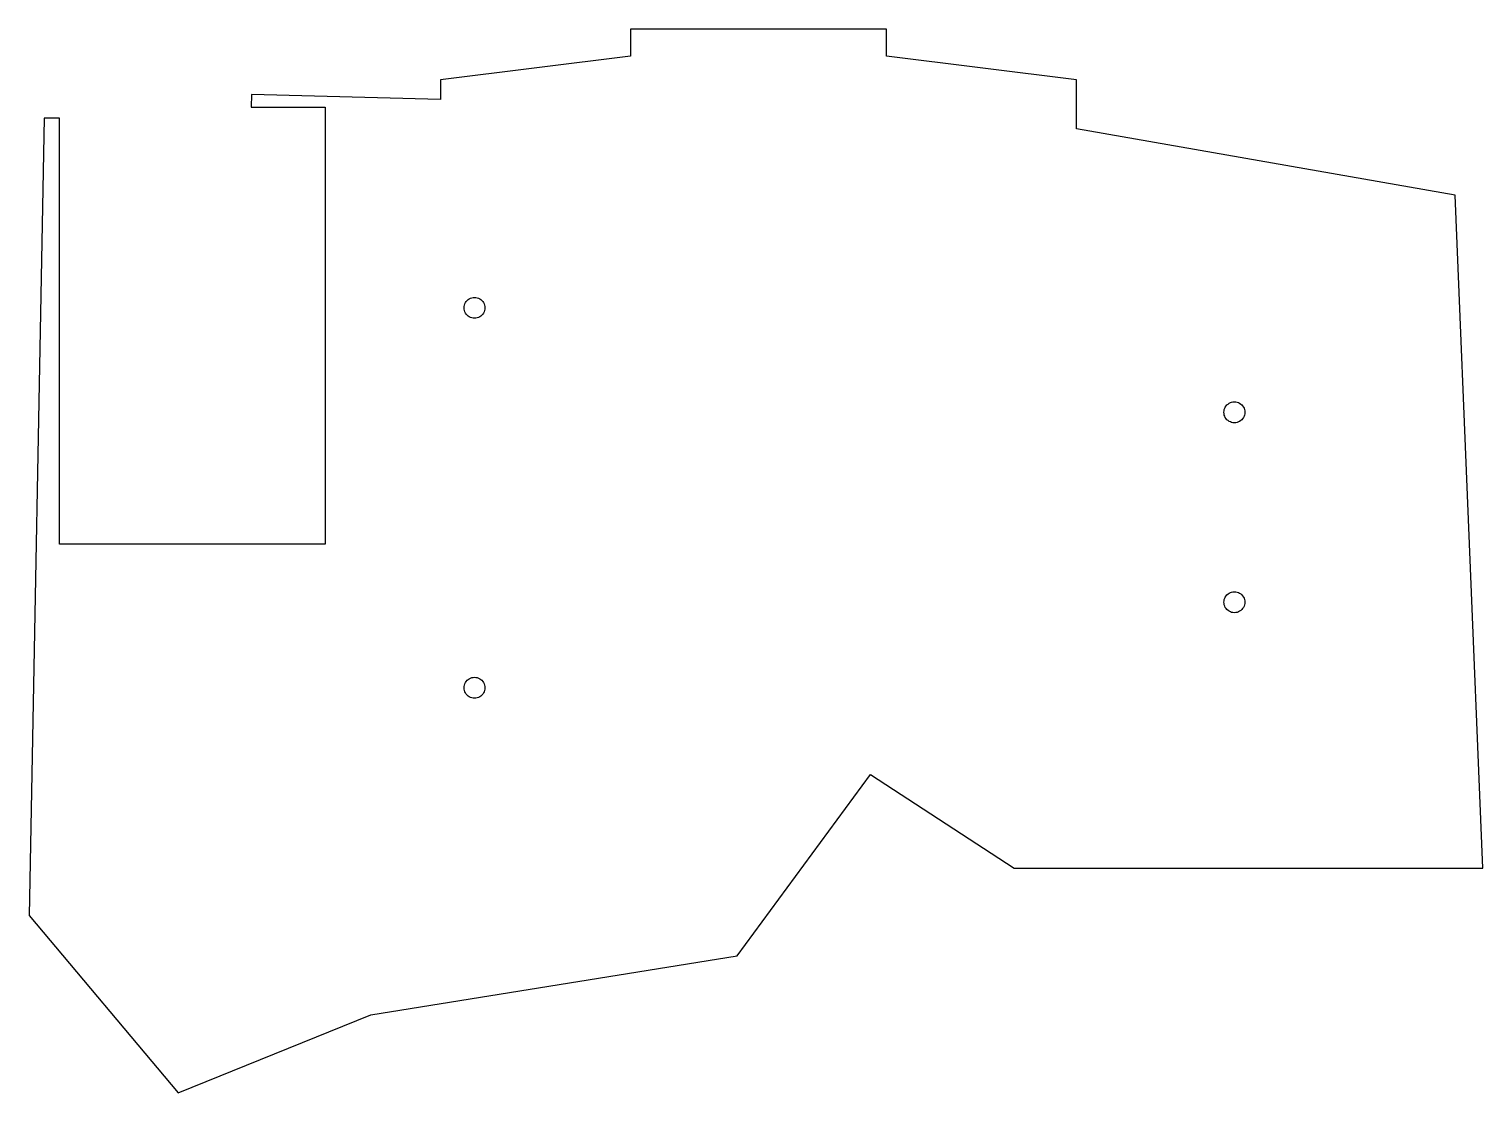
# Model space of a CAD drawing. Header units: metres. Extents: x -76 to 77, y -56 to 56.
import ezdxf

# ---------------------------------------------------------------- set-up
doc = ezdxf.new("R2010")
doc.units = ezdxf.units.M

msp = doc.modelspace()

# ---------------------------------------------------------------- linework, layer by layer
for p, q in [((13.821, 55.612), (-13.129, 55.612)), ((-13.129, 55.612), (-13.129, 52.7732)), ((13.821, 52.7732), (13.821, 55.612)), ((-13.129, 52.7732), (-33.129, 50.2732)), ((33.821, 50.2732), (13.821, 52.7732)), ((-33.129, 50.2732), (-33.129, 48.2109)), ((33.821, 45.1037), (33.821, 50.2732)), ((-53.0383, 48.7116), (-53.0679, 47.3871)), ((-33.129, 48.2109), (-53.0383, 48.7116)), ((-74.8563, 46.2421), (-76.4589, -37.7138)), ((-73.2729, 46.2421), (-74.8563, 46.2421)), ((-73.2729, 1.38705), (-73.2729, 46.2421)), ((-53.0679, 47.3871), (-45.2729, 47.3871)), ((-45.2729, 47.3871), (-45.2729, 1.38705)), ((73.6853, 38.1265), (33.821, 45.1037)), ((76.5989, -32.7429), (73.6853, 38.1265)), ((-30.6689, 26.257), (-30.6595, 26.4006)), ((-30.6595, 26.1135), (-30.6689, 26.257)), ((-30.6595, 26.4006), (-30.6315, 26.5417)), ((-30.6315, 25.9724), (-30.6595, 26.1135)), ((-30.6315, 26.5417), (-30.5852, 26.678)), ((-30.5852, 26.678), (-30.5216, 26.8071)), ((-30.5216, 26.8071), (-30.4416, 26.9267)), ((-30.4416, 26.9267), (-30.3468, 27.0349)), ((-30.3468, 27.0349), (-30.2386, 27.1297)), ((-30.2386, 27.1297), (-30.1189, 27.2097)), ((-30.1189, 27.2097), (-29.9899, 27.2733)), ((-29.9899, 27.2733), (-29.8537, 27.3196)), ((-29.8537, 27.3196), (-29.7125, 27.3476)), ((-29.7125, 27.3476), (-29.5689, 27.3571)), ((-29.5689, 27.3571), (-29.4254, 27.3476)), ((-29.4254, 27.3476), (-29.2842, 27.3196)), ((-29.2842, 27.3196), (-29.148, 27.2733)), ((-29.148, 27.2733), (-29.019, 27.2097)), ((-29.019, 27.2097), (-28.8993, 27.1297)), ((-28.8993, 27.1297), (-28.7911, 27.0349)), ((-28.7911, 27.0349), (-28.6963, 26.9267)), ((-28.6963, 26.9267), (-28.6163, 26.8071)), ((-28.6163, 26.8071), (-28.5527, 26.678)), ((-28.5527, 26.678), (-28.5064, 26.5417)), ((-28.5064, 26.5417), (-28.4784, 26.4006)), ((-28.4784, 26.1135), (-28.5064, 25.9724)), ((-28.4784, 26.4006), (-28.4689, 26.257)), ((-28.4689, 26.257), (-28.4784, 26.1135)), ((-30.5852, 25.8361), (-30.6315, 25.9724)), ((-30.5216, 25.707), (-30.5852, 25.8361)), ((-30.4416, 25.5874), (-30.5216, 25.707)), ((-30.3468, 25.4792), (-30.4416, 25.5874)), ((-30.2386, 25.3844), (-30.3468, 25.4792)), ((-30.1189, 25.3044), (-30.2386, 25.3844)), ((-29.9899, 25.2408), (-30.1189, 25.3044)), ((-29.8537, 25.1945), (-29.9899, 25.2408)), ((-29.7125, 25.1665), (-29.8537, 25.1945)), ((-29.5689, 25.157), (-29.7125, 25.1665)), ((-29.4254, 25.1665), (-29.5689, 25.157)), ((-29.2842, 25.1945), (-29.4254, 25.1665)), ((-29.148, 25.2408), (-29.2842, 25.1945)), ((-29.019, 25.3044), (-29.148, 25.2408)), ((-28.8993, 25.3844), (-29.019, 25.3044)), ((-28.7911, 25.4792), (-28.8993, 25.3844)), ((-28.6963, 25.5874), (-28.7911, 25.4792)), ((-28.6163, 25.707), (-28.6963, 25.5874)), ((-28.5527, 25.8361), (-28.6163, 25.707)), ((-28.5064, 25.9724), (-28.5527, 25.8361)), ((49.331, 15.257), (49.3405, 15.4006)), ((49.3405, 15.4006), (49.3685, 15.5417)), ((49.3685, 15.5417), (49.4148, 15.678)), ((49.4148, 15.678), (49.4784, 15.8071)), ((49.4784, 15.8071), (49.5583, 15.9267)), ((49.5583, 15.9267), (49.6532, 16.0349)), ((49.6532, 16.0349), (49.7614, 16.1297)), ((49.7614, 16.1297), (49.881, 16.2097)), ((49.881, 16.2097), (50.0101, 16.2733)), ((50.0101, 16.2733), (50.1463, 16.3196)), ((50.1463, 16.3196), (50.2875, 16.3476)), ((50.2875, 16.3476), (50.431, 16.3571)), ((50.431, 16.3571), (50.5746, 16.3476)), ((50.5746, 16.3476), (50.7157, 16.3196)), ((50.7157, 16.3196), (50.852, 16.2733)), ((50.852, 16.2733), (50.981, 16.2097)), ((50.981, 16.2097), (51.1007, 16.1297)), ((51.1007, 16.1297), (51.2089, 16.0349)), ((51.2089, 16.0349), (51.3037, 15.9267)), ((51.3037, 15.9267), (51.3837, 15.8071)), ((51.3837, 15.8071), (51.4473, 15.678)), ((51.4473, 15.678), (51.4936, 15.5417)), ((51.4936, 15.5417), (51.5216, 15.4006)), ((51.5216, 15.4006), (51.531, 15.257)), ((49.3405, 15.1135), (49.331, 15.257)), ((49.3685, 14.9724), (49.3405, 15.1135)), ((49.4148, 14.8361), (49.3685, 14.9724)), ((49.4784, 14.707), (49.4148, 14.8361)), ((49.5583, 14.5874), (49.4784, 14.707)), ((49.6532, 14.4792), (49.5583, 14.5874)), ((49.7614, 14.3844), (49.6532, 14.4792)), ((49.881, 14.3044), (49.7614, 14.3844)), ((50.0101, 14.2408), (49.881, 14.3044)), ((50.1463, 14.1945), (50.0101, 14.2408)), ((50.2875, 14.1665), (50.1463, 14.1945)), ((50.431, 14.157), (50.2875, 14.1665)), ((50.5746, 14.1665), (50.431, 14.157)), ((50.7157, 14.1945), (50.5746, 14.1665)), ((50.852, 14.2408), (50.7157, 14.1945)), ((50.981, 14.3044), (50.852, 14.2408)), ((51.1007, 14.3844), (50.981, 14.3044)), ((51.2089, 14.4792), (51.1007, 14.3844)), ((51.3037, 14.5874), (51.2089, 14.4792)), ((51.3837, 14.707), (51.3037, 14.5874)), ((51.4473, 14.8361), (51.3837, 14.707)), ((51.4936, 14.9724), (51.4473, 14.8361)), ((51.5216, 15.1135), (51.4936, 14.9724)), ((51.531, 15.257), (51.5216, 15.1135)), ((-45.2729, 1.38705), (-73.2729, 1.38705)), ((49.3405, -4.59937), (49.3685, -4.45824)), ((49.3685, -4.45824), (49.4148, -4.32199)), ((49.4148, -4.32199), (49.4784, -4.19293)), ((49.4784, -4.19293), (49.5583, -4.0733)), ((49.5583, -4.0733), (49.6532, -3.96512)), ((49.6532, -3.96512), (49.7614, -3.87025)), ((49.7614, -3.87025), (49.881, -3.79031)), ((49.881, -3.79031), (50.0101, -3.72667)), ((50.0101, -3.72667), (50.1463, -3.68042)), ((50.1463, -3.68042), (50.2875, -3.65234)), ((50.2875, -3.65234), (50.431, -3.64293)), ((50.431, -3.64293), (50.5746, -3.65234)), ((50.5746, -3.65234), (50.7157, -3.68042)), ((50.7157, -3.68042), (50.852, -3.72667)), ((50.852, -3.72667), (50.981, -3.79031)), ((50.981, -3.79031), (51.1007, -3.87025)), ((51.1007, -3.87025), (51.2089, -3.96512)), ((51.2089, -3.96512), (51.3037, -4.0733)), ((51.3037, -4.0733), (51.3837, -4.19293)), ((51.3837, -4.19293), (51.4473, -4.32199)), ((51.4473, -4.32199), (51.4936, -4.45824)), ((51.4936, -4.45824), (51.5216, -4.59937)), ((49.331, -4.74294), (49.3405, -4.59937)), ((49.3405, -4.88652), (49.331, -4.74294)), ((49.3685, -5.02763), (49.3405, -4.88652)), ((49.4148, -5.16389), (49.3685, -5.02763)), ((49.4784, -5.29294), (49.4148, -5.16389)), ((49.5583, -5.41257), (49.4784, -5.29294)), ((49.6532, -5.52075), (49.5583, -5.41257)), ((49.7614, -5.61563), (49.6532, -5.52075)), ((49.881, -5.69557), (49.7614, -5.61563)), ((50.0101, -5.7592), (49.881, -5.69557)), ((50.1463, -5.80545), (50.0101, -5.7592)), ((50.2875, -5.83353), (50.1463, -5.80545)), ((50.431, -5.84294), (50.2875, -5.83353)), ((50.5746, -5.83353), (50.431, -5.84294)), ((50.7157, -5.80545), (50.5746, -5.83353)), ((50.852, -5.7592), (50.7157, -5.80545)), ((50.981, -5.69557), (50.852, -5.7592)), ((51.1007, -5.61563), (50.981, -5.69557)), ((51.2089, -5.52075), (51.1007, -5.61563)), ((51.3037, -5.41257), (51.2089, -5.52075)), ((51.3837, -5.29294), (51.3037, -5.41257)), ((51.4473, -5.16389), (51.3837, -5.29294)), ((51.4936, -5.02763), (51.4473, -5.16389)), ((51.5216, -4.88652), (51.4936, -5.02763)), ((51.5216, -4.59937), (51.531, -4.74294)), ((51.531, -4.74294), (51.5216, -4.88652)), ((-30.6689, -13.7429), (-30.6595, -13.5994)), ((-30.6595, -13.8865), (-30.6689, -13.7429)), ((-30.6595, -13.5994), (-30.6315, -13.4582)), ((-30.6315, -13.4582), (-30.5852, -13.322)), ((-30.5852, -13.322), (-30.5216, -13.1929)), ((-30.5216, -13.1929), (-30.4416, -13.0733)), ((-30.4416, -13.0733), (-30.3468, -12.9651)), ((-30.3468, -12.9651), (-30.2386, -12.8703)), ((-30.2386, -12.8703), (-30.1189, -12.7903)), ((-30.1189, -12.7903), (-29.9899, -12.7267)), ((-29.9899, -12.7267), (-29.8537, -12.6804)), ((-29.8537, -12.6804), (-29.7125, -12.6523)), ((-29.7125, -12.6523), (-29.5689, -12.6429)), ((-29.5689, -12.6429), (-29.4254, -12.6523)), ((-29.4254, -12.6523), (-29.2842, -12.6804)), ((-29.2842, -12.6804), (-29.148, -12.7267)), ((-29.148, -12.7267), (-29.019, -12.7903)), ((-29.019, -12.7903), (-28.8993, -12.8703)), ((-28.8993, -12.8703), (-28.7911, -12.9651)), ((-28.7911, -12.9651), (-28.6963, -13.0733)), ((-28.6963, -13.0733), (-28.6163, -13.1929)), ((-28.6163, -13.1929), (-28.5527, -13.322)), ((-28.5527, -13.322), (-28.5064, -13.4582)), ((-28.5064, -13.4582), (-28.4784, -13.5994)), ((-28.4784, -13.5994), (-28.4689, -13.7429)), ((-28.4689, -13.7429), (-28.4784, -13.8865)), ((-30.6315, -14.0276), (-30.6595, -13.8865)), ((-30.5852, -14.1639), (-30.6315, -14.0276)), ((-30.5216, -14.2929), (-30.5852, -14.1639)), ((-30.4416, -14.4126), (-30.5216, -14.2929)), ((-30.3468, -14.5208), (-30.4416, -14.4126)), ((-30.2386, -14.6156), (-30.3468, -14.5208)), ((-30.1189, -14.6956), (-30.2386, -14.6156)), ((-29.9899, -14.7592), (-30.1189, -14.6956)), ((-29.8537, -14.8055), (-29.9899, -14.7592)), ((-29.7125, -14.8335), (-29.8537, -14.8055)), ((-29.5689, -14.8429), (-29.7125, -14.8335)), ((-29.4254, -14.8335), (-29.5689, -14.8429)), ((-29.2842, -14.8055), (-29.4254, -14.8335)), ((-29.148, -14.7592), (-29.2842, -14.8055)), ((-29.019, -14.6956), (-29.148, -14.7592)), ((-28.8993, -14.6156), (-29.019, -14.6956)), ((-28.7911, -14.5208), (-28.8993, -14.6156)), ((-28.6963, -14.4126), (-28.7911, -14.5208)), ((-28.6163, -14.2929), (-28.6963, -14.4126)), ((-28.5527, -14.1639), (-28.6163, -14.2929)), ((-28.5064, -14.0276), (-28.5527, -14.1639)), ((-28.4784, -13.8865), (-28.5064, -14.0276)), ((-1.90477, -41.9816), (12.1123, -22.8887)), ((12.1123, -22.8887), (27.2434, -32.7429)), ((27.2434, -32.7429), (76.5989, -32.7429)), ((-76.4589, -37.7138), (-60.7698, -56.4114)), ((-40.4634, -48.1873), (-1.90477, -41.9816)), ((-60.7698, -56.4114), (-40.4634, -48.1873))]:
    msp.add_line(p, q)

doc.saveas('drawing.dxf')
